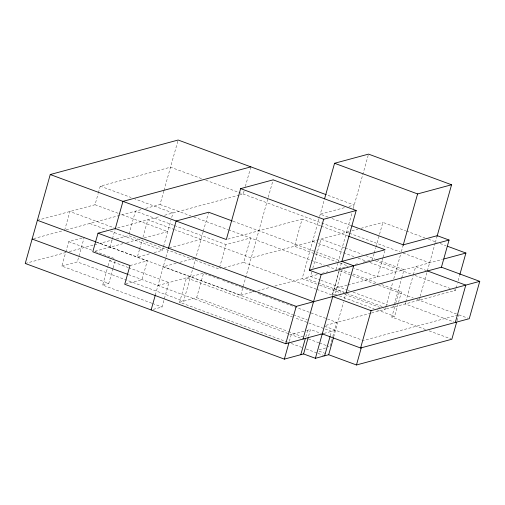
<?xml version="1.0" encoding="UTF-8"?>
<svg xmlns="http://www.w3.org/2000/svg" width="505" height="505" viewBox="0 0 505 505"><rect width="100%" height="100%" fill="white"/><g stroke="black" fill="none" stroke-linecap="round" stroke-linejoin="round"><path stroke-width="0.38" stroke-dasharray="2.52 1.89" d="M64.64 230.255L69.905 211.519L114.073 227.824M112.95 268.603L108.79 283.419L61.85 266.084L65.593 252.752M65.801 252.014L68.718 241.643L83.445 237.672M61.85 266.084L77.309 261.912L84.184 237.47M37.389 220.294L95.028 204.74L98.166 193.579M98.374 192.834L100.255 186.137L170.513 167.18L202.833 179.111M110.096 247.134L114.944 229.882M151.778 303.208L102.648 285.072L107.849 266.558M108.057 265.813L109.516 260.63L111.567 260.081M113.158 267.865L115.449 259.715M129.002 234.112L135.454 211.147L173.739 225.287M139.456 249.603L137.347 257.102L150.294 253.611M139.664 248.858L142.195 239.862M145.636 208.401L160.022 204.519L163.797 191.079M164.011 190.334L178.151 140.024M96.398 242.078L147.296 260.87L142.031 279.612L125.48 284.075M154.101 252.582L162.471 250.322L163.317 247.324M163.525 246.573L170.879 220.42M171.713 217.447L172.969 212.984L134.778 198.882M155.294 295.135L165.773 257.834M165.981 257.095L168.493 248.163M153.312 309.357L162.042 307.002L168.91 282.56L128.586 267.669M287.635 342.15L179.597 302.261L186.471 277.819L293.765 317.437M203.098 231.959L183.65 301.169L77.309 261.912M203.313 231.202L208.432 212.984M179.597 302.261L196.653 297.66L203.528 273.218L219.808 279.233M219.561 267.543L226.019 244.584L250.581 237.956L243.713 262.398L224.359 267.618M244.073 191.01L243.227 194.027L240.184 194.848M245.348 186.484L250.65 167.622M96.221 241.914L240.715 295.261L273.154 179.843M320.479 225.874L302.11 219.094L294.478 246.251L314.312 253.573M274.834 286.057L302.123 278.697L319.438 217.1M319.621 216.462L324.128 200.422M289.346 341.355L291.221 334.689L306.011 330.699M311.755 271.955L310.499 276.437L320.05 279.959M312.81 268.218L320.997 239.092L344.505 247.772M305.79 336.917L307.659 330.251M308.58 336.166L310.455 329.5L320.789 333.319M336.096 269.531L337.776 263.553M337.984 262.808L352.13 212.479M353.197 208.691L368.536 154.113M316.786 289.378L332.29 295.103L339.164 270.661L341.254 270.093M332.347 295.299L339.322 270.472M339.537 269.714L341.443 262.928M332.29 295.103L335.08 294.352L341.954 269.91L350.034 272.889M330.257 335.812L331.507 331.368L294.51 317.708M331.962 339.442L329.879 346.847L326.918 345.755M332.789 336.481L336.747 322.405L326.388 318.579M333.679 336.942L343.533 301.902M344.372 298.909L345.628 294.434M374.06 253.762L372.381 259.74L361.801 262.594M374.274 253.018L375.745 247.791M375.954 247.04L382.878 222.396L405.654 230.804M382.803 258.042L377.5 276.904L353.992 268.218M383.017 257.291L384.709 251.256M371.503 313.031L385.151 309.344L385.567 307.854M385.776 307.109L392.915 281.714M393.755 278.728L400.547 254.57M401.368 251.641L403.28 244.849M393.944 305.594L393.521 307.091L391.318 306.276M394.152 304.85L401.5 278.709M401.709 277.965L404.019 269.746L377.57 259.98M425.488 329.512L391.811 317.077L395.56 303.745M395.769 303.006L398.685 292.635L401.475 291.884L398.142 303.732M391.811 317.077L394.607 316.326L397.934 304.477M405.584 302.451L405.161 303.947L453.825 321.912M405.793 301.706L413.14 275.566M413.349 274.821L415.659 266.608L426.738 270.693M419.118 300.178L419.971 297.148M420.185 296.385L435.159 243.132M435.329 242.514L437.248 235.684M386.388 308.075L387.859 308.618L455.409 290.388L455.826 288.898M456.04 288.153L457.296 283.671M458.136 280.679L459.607 275.452M457.05 320.725L458.717 314.798M33.633 238.625L62.513 230.829M66.155 229.851L141.413 209.543M117.596 227.919L160.243 216.418M164.592 215.244L239.452 195.044M25.25 263.471L66.281 252.399M69.318 251.578L93.633 245.02M94.397 244.818L112.628 239.894M116.428 238.871L128.586 235.589L219.145 269.026L220.634 268.622M95.047 251.2L122.993 243.656M126.736 242.646L142.618 238.36L147.845 219.757L174.427 229.573M144.14 237.95L167.742 231.587L119.268 213.691M169.251 247.961L201.015 239.389M129.993 265.542L147.296 260.87M227.837 239.13L302.11 219.094M344.41 207.681L320.252 214.196L328.338 217.182M348.942 206.457L354.226 205.03L326.905 194.943M176.119 263.294L163.266 266.766L292.761 314.577M179.9 262.278L195.031 258.194M102.648 285.072L108.79 283.419M348.86 231.574L251.212 257.922L175.166 229.844M351.884 230.76L357.931 229.131M360.955 228.31L382.878 222.396M157.996 285.502L203.528 273.218M240.715 295.261L270.358 287.263M317.273 274.606L304.831 277.965L317.323 282.573M321.792 273.388L327.814 271.766M338.363 268.919L348.191 266.268M354.996 264.431L358.02 263.616M347.137 285.091L334.234 288.576L344.574 292.395M347.882 284.896L442.468 259.374M306.756 330.497L310.455 329.5M325.908 325.334L370.777 313.226M324.014 333.395L335.554 330.276M319.04 349.769L325.542 348.014M457.959 315.006L363.335 340.534L324.475 326.186M406.392 231.075L424.762 237.861M428.436 239.218L437.248 242.469M440.19 243.555L446.066 245.727M332.012 218.539L351.114 225.59M205.769 180.197L348.797 233.001M349.529 233.272L400.225 251.989M403.167 253.074L429.616 262.84M321.212 226.145L347.661 235.911M345.243 248.043L362.142 254.286M365.816 255.644L374.628 258.895M375.322 260.826L410.59 273.843M414.996 275.471L450.264 288.494M453.938 289.851L455.409 290.388M312.62 241.352L315.562 242.438M318.497 243.524L354.497 256.818M358.171 258.175L366.99 261.426M369.931 262.512L395.642 272.006M233.007 221.228L339.663 260.605M315.051 253.845L336.355 261.71M340.029 263.067L348.109 266.053M352.976 273.975L377.961 283.204M381.635 284.555L401.475 291.884M160.022 204.519L190.941 215.938M193.888 217.024L227.755 229.529M228.494 229.8L324.399 265.207M327.246 266.261L336.21 269.569M339.77 270.882L351.524 275.225M352.263 275.496L375.77 284.176M378.712 285.262L413.324 298.045M416.915 299.37L458.193 314.609M458.931 314.88L467.781 318.144M100.255 186.137L131.104 197.524M174.477 225.558L226.019 244.584M320.782 280.231L347.238 289.996M347.97 290.268L349.441 290.811M353.115 292.168L387.644 304.919M318.055 282.844L343.772 292.338M346.714 293.424L382.714 306.718M302.123 278.697L319.021 284.934M319.76 285.205L341.064 293.07M344.738 294.428L380.006 307.45M383.68 308.808L385.151 309.344M95.028 204.74L118.53 213.419M335.08 294.352L336.551 294.888M339.493 295.974L374.028 308.725M376.97 309.811L394.607 316.326M243.713 262.398L316.054 289.106M429.149 330.863L451.116 338.969M89.764 223.475L106.656 229.712M110.324 231.069L162.471 250.322M222.718 280.307L240.437 286.846M241.175 287.118L250.89 290.71M251.635 290.981L255.928 292.565M258.295 293.443L264.746 295.823M265.478 296.094L325.725 318.339M293.5 314.849L307.564 320.044M68.718 241.643L92.188 250.31M95.123 251.389L115.658 258.977M109.516 260.63L127.847 267.397M196.653 297.66L287.692 331.274M288.431 331.545L304.711 337.555M308.416 338.924L318.775 342.75M319.514 343.021L326.173 345.483M128.554 274.632L288.999 333.868M289.712 334.133L302.293 338.779M319.072 351.171L327.208 354.175M291.334 343.52L301.7 347.345M306.137 348.98L317.235 353.077M317.98 353.355L324.639 355.81M152.51 303.48L162.042 307.002"/><path stroke-width="0.76" d="M326.167 194.671L178.151 140.024L50.247 174.534L25.25 263.471L284.353 359.131L303.581 353.942L315.398 358.304L328.686 354.718L333.47 337.687M313.529 301.712L115.329 228.531L98.02 233.203L92.794 251.806L129.993 265.542L124.722 284.277L285.729 343.722L323.263 333.597M115.159 229.131L122.961 201.375L250.859 166.871M151.128 309.944L155.294 295.135M168.449 248.321L176.125 221.007L208.647 212.233L232.268 220.956M346.051 292.938L353.683 265.781L341.866 261.42L356.183 210.497L273.154 179.843L240.639 188.618L226.322 239.54L50.247 174.534M324.551 198.907L334.569 163.279L368.536 154.113L451.565 184.767L437.071 236.308M285.729 343.722L296.227 306.383L441.433 267.202L479.75 281.348L469.252 318.693L360.589 348.008L322.266 333.862M284.353 359.131L288.929 342.838M441.433 267.202L449.065 240.045L321.167 274.556L309.35 270.194L323.661 219.271L356.183 210.497M303.038 339.051L321.167 274.556M300.791 354.693L305.373 338.401M303.581 353.942L308.164 337.649M315.398 358.304L332.763 296.523L371.08 310.67L479.75 281.348M324.639 355.81L330.049 336.557M360.589 348.008L371.08 310.67M328.603 354.687L356.467 364.976L361.46 347.2M403.104 245.474L417.591 193.933L451.565 184.767M459.815 274.707L465.907 253.049L447.537 246.27M455.295 322.455L465.793 285.117L427.457 270.964M456.634 322.209L451.849 339.24L356.467 364.976M309.35 270.194L385.132 249.741L348.399 236.182M443.977 258.964L465.907 253.049M334.569 163.279L417.591 193.933M449.065 240.045L437.248 235.684L403.28 244.849L351.846 225.861M240.639 188.618L323.661 219.271M98.02 233.203L296.227 306.383M37.389 220.294L95.66 241.807M32.118 239.029L128.018 274.436"/></g></svg>
